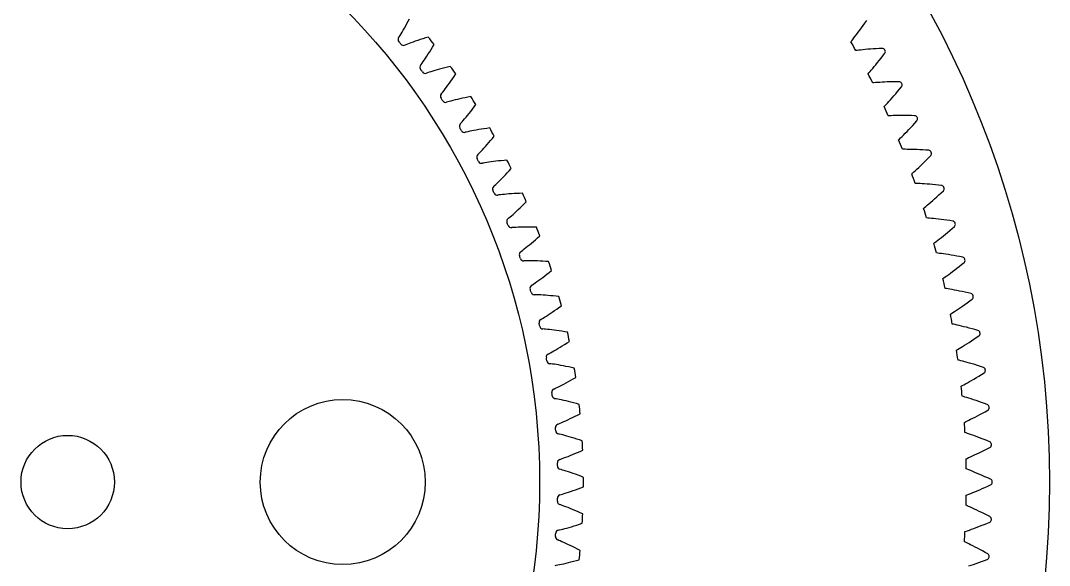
# Model space of a CAD drawing. Header units: millimetres. Extents: x -171 to 171, y -171 to 171.
# Drawn here: x -8.2 to 171.3, y -14.6 to 80.6 of the extents above; entities that cross this region are included whole.
import ezdxf

# ---------------------------------------------------------------- set-up
doc = ezdxf.new("R2010")
doc.units = ezdxf.units.MM

msp = doc.modelspace()

# ---------------------------------------------------------------- linework, layer by layer
at = {"layer": 'bore'}
msp.add_circle((0, 0), 8.15, dxfattribs=at)
at = {"layer": 'journal'}
msp.add_circle((-35, 0), 117.35, dxfattribs=at)
at = {"layer": 'outer'}
msp.add_circle((0, 0), 171.326572, dxfattribs=at)
at = {"layer": 'output_ring'}
for p, q in [((138.247581, 78.893985), (138.53589, 79.286701)), ((138.53589, 79.286701), (138.83297, 79.697891)), ((138.83297, 79.697891), (139.137715, 80.126676)), ((139.137715, 80.126676), (139.449555, 80.571719)), ((136.817091, 77.034958), (137.001059, 77.265867)), ((137.001059, 77.265867), (137.214994, 77.537382)), ((137.214994, 77.537382), (137.450495, 77.840018)), ((137.450495, 77.840018), (137.702962, 78.168862)), ((137.702962, 78.168862), (137.969383, 78.520874)), ((137.969383, 78.520874), (138.247581, 78.893985)), ((136.690802, 76.877813), (136.817091, 77.034958)), ((138.383447, 75.432232), (138.039864, 75.394299)), ((138.764849, 75.472005), (138.383447, 75.432232)), ((139.177467, 75.512314), (138.764849, 75.472005)), ((139.617126, 75.552208), (139.177467, 75.512314)), ((140.080923, 75.590937), (139.617126, 75.552208)), ((140.566703, 75.627876), (140.080923, 75.590937)), ((141.072802, 75.662487), (140.566703, 75.627876)), ((141.597888, 75.694295), (141.072802, 75.662487)), ((142.140523, 75.723524), (141.597888, 75.694295)), ((137.746592, 75.360319), (137.54643, 75.336268)), ((138.039864, 75.394299), (137.746592, 75.360319)), ((141.635222, 73.60732), (141.948722, 74.006132)), ((141.948722, 74.006132), (142.270594, 74.422216)), ((142.270594, 74.422216), (142.600213, 74.854256)), ((140.019757, 71.650346), (140.244519, 71.912968)), ((140.244519, 71.912968), (140.492091, 72.205812)), ((140.492091, 72.205812), (140.757678, 72.524154)), ((140.757678, 72.524154), (141.038145, 72.86508)), ((141.038145, 72.86508), (141.331236, 73.226611)), ((141.331236, 73.226611), (141.635222, 73.60732)), ((139.694029, 71.275185), (139.826583, 71.427082)), ((139.826583, 71.427082), (140.019757, 71.650346)), ((140.687454, 69.71615), (140.486481, 69.70023)), ((140.981862, 69.738217), (140.687454, 69.71615)), ((141.3267, 69.762195), (140.981862, 69.738217)), ((141.709401, 69.786479), (141.3267, 69.762195)), ((142.123313, 69.810033), (141.709401, 69.786479)), ((142.564228, 69.832077), (142.123313, 69.810033)), ((143.029213, 69.851979), (142.564228, 69.832077)), ((143.516091, 69.869201), (143.029213, 69.851979)), ((144.023177, 69.883273), (143.516091, 69.869201)), ((144.54912, 69.893776), (144.023177, 69.883273)), ((145.092494, 69.900991), (144.54912, 69.893776)), ((144.831253, 68.192782), (145.169722, 68.59548)), ((145.169722, 68.59548), (145.516579, 69.013807)), ((143.043623, 66.170402), (143.302859, 66.452972)), ((143.302859, 66.452972), (143.581129, 66.760289)), ((143.581129, 66.760289), (143.875182, 67.089569)), ((143.875182, 67.089569), (144.182683, 67.438925)), ((144.182683, 67.438925), (144.501848, 67.807002)), ((144.501848, 67.807002), (144.831253, 68.192782)), ((142.467738, 65.555451), (142.606339, 65.701852)), ((142.606339, 65.701852), (142.808402, 65.917104)), ((142.808402, 65.917104), (143.043623, 66.170402)), ((143.397167, 63.957438), (143.195714, 63.949676)), ((143.692227, 63.967556), (143.397167, 63.957438)), ((144.037754, 63.977539), (143.692227, 63.967556)), ((144.421124, 63.986294), (144.037754, 63.977539)), ((144.835651, 63.993055), (144.421124, 63.986294)), ((145.277097, 63.997212), (144.835651, 63.993055)), ((145.742506, 63.998254), (145.277097, 63.997212)), ((146.229683, 63.995731), (145.742506, 63.998254)), ((146.736922, 63.989242), (146.229683, 63.995731)), ((147.262859, 63.978422), (146.736922, 63.989242)), ((147.806079, 63.96361), (147.262859, 63.978422)), ((147.830337, 62.656042), (148.193862, 63.059969)), ((146.168677, 60.886737), (146.475832, 61.20383)), ((146.475832, 61.20383), (146.797239, 61.540437)), ((146.797239, 61.540437), (147.131058, 61.895278)), ((147.131058, 61.895278), (147.475826, 62.267392)), ((147.475826, 62.267392), (147.830337, 62.656042)), ((145.007374, 59.728009), (145.151794, 59.868674)), ((145.151794, 59.868674), (145.362414, 60.07556)), ((145.362414, 60.07556), (145.607706, 60.319117)), ((145.607706, 60.319117), (145.878181, 60.590949)), ((145.878181, 60.590949), (146.168677, 60.886737)), ((145.871278, 58.093643), (145.669676, 58.094052)), ((146.166506, 58.091796), (145.871278, 58.093643)), ((146.512154, 58.087768), (146.166506, 58.091796)), ((146.895564, 58.08098), (146.512154, 58.087768)), ((147.310024, 58.070936), (146.895564, 58.08098)), ((147.751276, 58.0572), (147.310024, 58.070936)), ((148.216345, 58.03938), (147.751276, 58.0572)), ((148.703019, 58.017116), (148.216345, 58.03938)), ((149.209579, 57.990076), (148.703019, 58.017116)), ((149.734645, 57.957951), (149.209579, 57.990076)), ((150.276819, 57.921137), (149.734645, 57.957951)), ((149.170607, 55.540839), (149.518532, 55.881859)), ((149.518532, 55.881859), (149.878097, 56.239696)), ((149.878097, 56.239696), (150.248067, 56.61366)), ((150.248067, 56.61366), (150.627663, 57.002523)), ((147.308762, 53.802435), (147.458764, 53.937131)), ((147.458764, 53.937131), (147.677596, 54.135312)), ((147.677596, 54.135312), (147.932557, 54.368728)), ((147.932557, 54.368728), (148.213826, 54.629376)), ((148.213826, 54.629376), (148.516069, 54.913149)), ((148.516069, 54.913149), (148.835823, 55.217533)), ((148.835823, 55.217533), (149.170607, 55.540839)), ((148.105724, 52.134402), (147.904304, 52.14298)), ((148.400634, 52.120591), (148.105724, 52.134402)), ((148.745835, 52.10256), (148.400634, 52.120591)), ((149.128655, 52.080239), (148.745835, 52.10256)), ((149.542367, 52.053407), (149.128655, 52.080239)), ((149.9827, 52.021801), (149.542367, 52.053407)), ((150.446665, 51.985148), (149.9827, 52.021801)), ((150.932037, 51.943179), (150.446665, 51.985148)), ((151.437085, 51.895633), (150.932037, 51.943179)), ((151.960418, 51.842255), (151.437085, 51.895633)), ((152.500654, 51.7835), (151.960418, 51.842255)), ((152.034118, 50.119599), (152.41894, 50.478262)), ((152.41894, 50.478262), (152.813982, 50.851422)), ((150.014355, 48.329012), (150.305956, 48.578047)), ((150.305956, 48.578047), (150.619451, 48.849338)), ((150.619451, 48.849338), (150.951277, 49.140514)), ((150.951277, 49.140514), (151.298888, 49.449987)), ((151.298888, 49.449987), (151.660348, 49.776628)), ((151.660348, 49.776628), (152.034118, 50.119599)), ((149.368123, 47.788464), (149.523461, 47.91697)), ((149.523461, 47.91697), (149.750144, 48.10612)), ((149.750144, 48.10612), (150.014355, 48.329012)), ((150.096832, 46.089503), (149.895925, 46.106237)), ((150.390941, 46.063753), (150.096832, 46.089503)), ((150.735127, 46.031746), (150.390941, 46.063753)), ((151.116728, 45.99393), (150.735127, 46.031746)), ((151.529013, 45.950354), (151.116728, 45.99393)), ((151.967703, 45.900929), (151.529013, 45.950354)), ((152.429802, 45.845504), (151.967703, 45.900929)), ((152.913074, 45.7839), (152.429802, 45.845504)), ((153.41578, 45.715925), (152.913074, 45.7839)), ((153.93652, 45.641383), (153.41578, 45.715925)), ((154.473931, 45.560783), (153.93652, 45.641383)), ((152.818718, 42.982758), (153.178585, 43.277889)), ((153.178585, 43.277889), (153.552985, 43.589613)), ((153.552985, 43.589613), (153.940348, 43.917155)), ((153.940348, 43.917155), (154.339388, 44.259929)), ((154.339388, 44.259929), (154.749229, 44.616773)), ((151.182073, 41.695976), (151.34249, 41.818082)), ((151.34249, 41.818082), (151.576653, 41.99789)), ((151.576653, 41.99789), (151.849679, 42.209891)), ((151.849679, 42.209891), (152.151133, 42.446905)), ((152.151133, 42.446905), (152.475365, 42.705268)), ((152.475365, 42.705268), (152.818718, 42.982758)), ((151.841331, 39.96888), (151.641268, 39.993742)), ((152.134155, 39.931232), (151.841331, 39.96888)), ((152.476761, 39.885303), (152.134155, 39.931232)), ((152.856516, 39.832053), (152.476761, 39.885303)), ((153.266697, 39.771805), (152.856516, 39.832053)), ((153.703024, 39.704642), (153.266697, 39.771805)), ((154.162496, 39.630536), (153.703024, 39.704642)), ((154.642875, 39.549398), (154.162496, 39.630536)), ((155.142413, 39.461106), (154.642875, 39.549398)), ((155.659705, 39.365522), (155.142413, 39.461106)), ((155.593655, 37.642555), (156.006258, 37.968876)), ((156.193408, 39.263209), (155.659705, 39.365522)), ((156.006258, 37.968876), (156.430223, 38.308818)), ((153.154121, 35.820657), (153.435515, 36.02142)), ((153.435515, 36.02142), (153.746326, 36.246022)), ((153.746326, 36.246022), (154.080762, 36.491033)), ((154.080762, 36.491033), (154.435079, 36.75438)), ((154.435079, 36.75438), (154.806611, 37.034686)), ((154.806611, 37.034686), (155.193336, 37.33098)), ((155.193336, 37.33098), (155.593655, 37.642555)), ((152.74763, 35.534982), (152.912865, 35.650486)), ((152.912865, 35.650486), (153.154121, 35.820657)), ((153.336356, 33.782588), (153.137464, 33.815537)), ((153.627413, 33.733104), (153.336356, 33.782588)), ((153.967877, 33.673328), (153.627413, 33.733104)), ((154.345162, 33.604732), (153.967877, 33.673328)), ((154.752564, 33.527911), (154.345162, 33.604732)), ((155.185811, 33.443121), (154.752564, 33.527911)), ((155.641903, 33.350455), (155.185811, 33.443121)), ((156.118598, 33.249916), (155.641903, 33.350455)), ((156.614148, 33.141453), (156.118598, 33.249916)), ((157.127141, 33.024984), (156.614148, 33.141453)), ((157.65626, 32.901126), (157.127141, 33.024984)), ((155.797703, 30.465616), (156.180289, 30.730634)), ((156.180289, 30.730634), (156.578705, 31.011013)), ((156.578705, 31.011013), (156.991321, 31.306109)), ((156.991321, 31.306109), (157.41681, 31.615441)), ((157.41681, 31.615441), (157.854203, 31.937922)), ((154.062224, 29.315604), (154.232003, 29.424317)), ((154.232003, 29.424317), (154.479958, 29.584571)), ((154.479958, 29.584571), (154.769257, 29.773765)), ((154.769257, 29.773765), (155.088915, 29.985587)), ((155.088915, 29.985587), (155.433005, 30.216844)), ((155.433005, 30.216844), (155.797703, 30.465616)), ((154.579449, 27.540791), (154.382056, 27.581773)), ((154.868262, 27.479552), (154.579449, 27.540791)), ((155.206023, 27.406029), (154.868262, 27.479552)), ((155.580219, 27.322199), (155.206023, 27.406029)), ((155.984173, 27.228931), (155.580219, 27.322199)), ((156.413627, 27.126653), (155.984173, 27.228931)), ((156.865589, 27.01558), (156.413627, 27.126653)), ((157.337819, 26.895805), (156.865589, 27.01558)), ((157.828567, 26.767348), (157.337819, 26.895805)), ((158.336418, 26.630186), (157.828567, 26.767348)), ((158.131051, 24.918227), (158.568726, 25.210062)), ((158.860083, 26.484987), (158.336418, 26.630186)), ((158.568726, 25.210062), (159.018829, 25.514552)), ((155.551985, 23.299877), (155.848713, 23.477193)), ((155.848713, 23.477193), (156.176693, 23.675886)), ((156.176693, 23.675886), (156.529872, 23.893008)), ((156.529872, 23.893008), (156.904353, 24.126796)), ((156.904353, 24.126796), (157.297364, 24.376092)), ((157.297364, 24.376092), (157.706815, 24.640095)), ((157.706815, 24.640095), (158.131051, 24.918227)), ((155.123694, 23.04806), (155.297739, 23.149804)), ((155.297739, 23.149804), (155.551985, 23.299877)), ((155.568569, 21.253744), (155.372999, 21.302693)), ((155.854663, 21.180852), (155.568569, 21.253744)), ((156.189167, 21.093701), (155.854663, 21.180852)), ((156.559658, 20.994776), (156.189167, 21.093701)), ((156.9595, 20.885213), (156.559658, 20.994776)), ((157.384457, 20.765616), (156.9595, 20.885213)), ((157.831547, 20.636318), (157.384457, 20.765616)), ((158.298534, 20.497504), (157.831547, 20.636318)), ((158.783673, 20.349265), (158.298534, 20.497504)), ((159.285549, 20.191634), (158.783673, 20.349265)), ((159.802899, 20.025333), (159.285549, 20.191634)), ((157.753208, 17.748336), (158.156, 17.981501)), ((158.156, 17.981501), (158.575813, 18.228694)), ((158.575813, 18.228694), (159.010972, 18.489405)), ((159.010972, 18.489405), (159.460114, 18.763262)), ((159.460114, 18.763262), (159.922187, 19.049262)), ((155.930296, 16.742649), (156.108322, 16.837256)), ((156.108322, 16.837256), (156.36844, 16.976902)), ((156.36844, 16.976902), (156.672111, 17.142047)), ((156.672111, 17.142047), (157.007873, 17.327285)), ((157.007873, 17.327285), (157.369561, 17.529917)), ((157.369561, 17.529917), (157.753208, 17.748336)), ((156.30209, 14.931778), (156.108664, 14.988612)), ((156.584994, 14.847351), (156.30209, 14.931778)), ((156.915692, 14.746716), (156.584994, 14.847351)), ((157.281869, 14.632858), (156.915692, 14.746716)), ((157.676943, 14.507181), (157.281869, 14.632858)), ((158.096705, 14.370461), (157.676943, 14.507181)), ((158.538187, 14.22315), (158.096705, 14.370461)), ((158.999166, 14.065525), (158.538187, 14.22315)), ((159.477898, 13.897748), (158.999166, 14.065525)), ((159.972973, 13.719908), (159.477898, 13.897748)), ((160.483159, 13.532777), (159.972973, 13.719908)), ((156.927983, 10.626034), (157.238096, 10.778737)), ((157.238096, 10.778737), (157.581089, 10.950216)), ((157.581089, 10.950216), (157.950692, 11.138023)), ((157.950692, 11.138023), (158.342876, 11.340716)), ((158.342876, 11.340716), (158.754786, 11.557366)), ((158.754786, 11.557366), (159.184271, 11.787342)), ((159.184271, 11.787342), (159.629639, 12.030204)), ((159.629639, 12.030204), (160.08951, 12.285635)), ((160.08951, 12.285635), (160.562794, 12.552674)), ((156.480705, 10.40973), (156.662419, 10.497044)), ((156.662419, 10.497044), (156.927983, 10.626034)), ((156.778807, 8.585279), (156.587843, 8.649905)), ((157.058058, 8.489457), (156.778807, 8.585279)), ((157.384405, 8.375502), (157.058058, 8.489457)), ((157.745668, 8.246898), (157.384405, 8.375502)), ((158.135324, 8.105315), (157.745668, 8.246898)), ((158.5492, 7.951695), (158.135324, 8.105315)), ((158.984349, 7.786614), (158.5492, 7.951695)), ((159.438562, 7.610437), (158.984349, 7.786614)), ((159.910101, 7.423397), (159.438562, 7.610437)), ((160.397563, 7.22564), (159.910101, 7.423397)), ((160.899746, 7.017987), (160.397563, 7.22564)), ((159.53119, 5.326624), (159.986034, 5.551238)), ((159.986034, 5.551238), (160.455879, 5.787822)), ((160.455879, 5.787822), (160.939596, 6.035462)), ((156.774017, 4.059707), (156.959119, 4.139585)), ((156.959119, 4.139585), (157.229693, 4.257708)), ((157.229693, 4.257708), (157.54574, 4.397717)), ((157.54574, 4.397717), (157.895401, 4.555156)), ((157.895401, 4.555156), (158.272311, 4.72783)), ((158.272311, 4.72783), (158.672386, 4.914463)), ((158.672386, 4.914463), (159.092738, 5.114242)), ((159.092738, 5.114242), (159.53119, 5.326624)), ((156.997937, 2.224675), (156.809749, 2.296986)), ((157.273075, 2.117614), (156.997937, 2.224675)), ((157.594536, 1.990528), (157.273075, 2.117614)), ((157.95029, 1.847389), (157.594536, 1.990528)), ((158.333888, 1.690131), (157.95029, 1.847389)), ((158.741199, 1.519864), (158.333888, 1.690131)), ((159.169301, 1.337285), (158.741199, 1.519864)), ((159.616, 1.142845), (159.169301, 1.337285)), ((160.079573, 0.936849), (159.616, 1.142845)), ((160.55862, 0.7195), (160.079573, 0.936849)), ((161.051975, 0.491666), (160.55862, 0.7195)), ((157.95029, -1.847389), (158.333888, -1.690131)), ((158.333888, -1.690131), (158.741199, -1.519864)), ((158.741199, -1.519864), (159.169301, -1.337285)), ((159.169301, -1.337285), (159.616, -1.142845)), ((159.616, -1.142845), (160.079573, -0.936849)), ((160.079573, -0.936849), (160.55862, -0.7195)), ((160.55862, -0.7195), (161.051975, -0.491666)), ((156.809749, -2.296986), (156.997937, -2.224675)), ((156.997937, -2.224675), (157.273075, -2.117614)), ((157.273075, -2.117614), (157.594536, -1.990528)), ((157.594536, -1.990528), (157.95029, -1.847389)), ((156.959119, -4.139585), (156.774017, -4.059707)), ((157.229693, -4.257708), (156.959119, -4.139585)), ((157.54574, -4.397717), (157.229693, -4.257708)), ((157.895401, -4.555156), (157.54574, -4.397717)), ((158.272311, -4.72783), (157.895401, -4.555156)), ((158.672386, -4.914463), (158.272311, -4.72783)), ((159.092738, -5.114242), (158.672386, -4.914463)), ((159.53119, -5.326624), (159.092738, -5.114242)), ((159.986034, -5.551238), (159.53119, -5.326624)), ((160.455879, -5.787822), (159.986034, -5.551238)), ((160.397563, -7.22564), (160.899746, -7.017987)), ((160.939596, -6.035462), (160.455879, -5.787822)), ((156.587843, -8.649905), (156.778807, -8.585279)), ((156.778807, -8.585279), (157.058058, -8.489457)), ((157.058058, -8.489457), (157.384405, -8.375502)), ((157.384405, -8.375502), (157.745668, -8.246898)), ((157.745668, -8.246898), (158.135324, -8.105315)), ((158.135324, -8.105315), (158.5492, -7.951695)), ((158.5492, -7.951695), (158.984349, -7.786614)), ((158.984349, -7.786614), (159.438562, -7.610437)), ((159.438562, -7.610437), (159.910101, -7.423397)), ((159.910101, -7.423397), (160.397563, -7.22564)), ((156.662419, -10.497044), (156.480705, -10.40973)), ((156.927983, -10.626034), (156.662419, -10.497044)), ((157.238096, -10.778737), (156.927983, -10.626034)), ((157.581089, -10.950216), (157.238096, -10.778737)), ((157.950692, -11.138023), (157.581089, -10.950216)), ((158.342876, -11.340716), (157.950692, -11.138023)), ((158.754786, -11.557366), (158.342876, -11.340716)), ((159.184271, -11.787342), (158.754786, -11.557366)), ((159.629639, -12.030204), (159.184271, -11.787342)), ((160.08951, -12.285635), (159.629639, -12.030204)), ((160.562794, -12.552674), (160.08951, -12.285635)), ((158.096705, -14.370461), (158.538187, -14.22315)), ((158.538187, -14.22315), (158.999166, -14.065525)), ((158.999166, -14.065525), (159.477898, -13.897748)), ((159.477898, -13.897748), (159.972973, -13.719908)), ((159.972973, -13.719908), (160.483159, -13.532777)), ((157.281869, -14.632858), (157.676943, -14.507181)), ((157.676943, -14.507181), (158.096705, -14.370461))]:
    msp.add_line(p, q, dxfattribs=at)
for centre, radius, start, end in [((0, 0), 156.826572, 28.71019, 29.354326), ((142.161742, 75.243994), 0.48, 27.891571, 92.533715), ((0, 0), 161.326572, 27.850364, 27.891571), ((142.215821, 75.141732), 0.48, 323.20822, 27.850364), ((0, 0), 156.826572, 26.387609, 27.031746), ((145.094263, 69.420994), 0.48, 25.568991, 90.211134), ((145.144153, 69.316625), 0.48, 320.88564, 25.527784), ((0, 0), 161.326572, 25.527784, 25.568991), ((0, 0), 156.826572, 24.065028, 24.709165), ((147.788394, 63.483936), 0.48, 23.24641, 87.888554), ((147.834013, 63.377631), 0.48, 318.563059, 23.205203), ((0, 0), 161.326572, 23.205203, 23.24641), ((0, 0), 156.826572, 21.742448, 22.386584), ((150.239709, 57.442574), 0.48, 20.923829, 85.565973), ((150.280983, 57.334507), 0.48, 316.240478, 20.882622), ((0, 0), 161.326572, 20.882622, 20.923829), ((0, 0), 156.826572, 19.419867, 20.064004), ((152.444181, 51.306834), 0.48, 18.601249, 83.243392), ((152.481042, 51.197183), 0.48, 313.917898, 18.560042), ((0, 0), 161.326572, 18.560042, 18.601249), ((0, 0), 156.826572, 17.097286, 17.741423), ((154.398188, 45.086796), 0.48, 16.278668, 80.920812), ((154.430574, 44.975742), 0.48, 311.595317, 16.237461), ((0, 0), 161.326572, 16.237461, 16.278668), ((0, 0), 156.826572, 14.774706, 15.418843), ((156.098518, 38.792682), 0.48, 13.956087, 78.598231), ((156.126377, 38.680406), 0.48, 309.272737, 13.91488), ((0, 0), 161.326572, 13.91488, 13.956087), ((0, 0), 156.826572, 12.452125, 13.096262), ((157.542379, 32.434831), 0.48, 11.633507, 76.275651), ((157.565666, 32.321519), 0.48, 306.950156, 11.5923), ((0, 0), 161.326572, 11.5923, 11.633507), ((0, 0), 156.826572, 10.129545, 10.773681), ((158.727399, 26.02369), 0.48, 9.310926, 73.95307), ((158.746074, 25.909527), 0.48, 304.627575, 9.269719), ((0, 0), 161.326572, 9.269719, 9.310926), ((0, 0), 156.826572, 7.806964, 8.451101), ((159.65163, 19.569792), 0.48, 6.988345, 71.630489), ((159.665663, 19.454966), 0.48, 302.304995, 6.947138), ((0, 0), 161.326572, 6.947138, 6.988345), ((0, 0), 156.826572, 5.484383, 6.12852), ((160.313553, 13.08374), 0.48, 4.665765, 69.307909), ((160.322921, 12.96844), 0.48, 299.982414, 4.624558), ((0, 0), 161.326572, 4.624558, 4.665765), ((0, 0), 156.826572, 3.161803, 3.805939), ((160.712082, 6.576193), 0.48, 2.343184, 66.985328), ((160.71677, 6.460607), 0.48, 297.659833, 2.301977), ((0, 0), 161.326572, 2.301977, 2.343184), ((0, 0), 156.826572, 0.839222, 1.483359), ((160.846561, 0.05784), 0.48, 0.020603, 64.662747), ((0, 0), 161.326572, 359.979397, 0.020603), ((160.846561, -0.05784), 0.48, 295.337253, 359.979397), ((0, 0), 156.826572, 358.516641, 359.160778), ((160.712082, -6.576193), 0.48, 293.014672, 357.656816), ((160.71677, -6.460607), 0.48, 357.698023, 62.340167), ((0, 0), 161.326572, 357.656816, 357.698023), ((0, 0), 156.826572, 356.194061, 356.838197), ((160.322921, -12.96844), 0.48, 355.375442, 60.017586), ((160.313553, -13.08374), 0.48, 290.692091, 355.334235), ((0, 0), 161.326572, 355.334235, 355.375442)]:
    msp.add_arc(centre, radius, start, end, dxfattribs=at)
at = {"layer": 'pin'}
msp.add_circle((48, 0), 14.4, dxfattribs=at)
at = {"layer": 'thin_ring_external'}
for p, q in [((59.438035, 80.459107), (59.670025, 80.896384)), ((58.560314, 78.903664), (58.769742, 79.261119)), ((58.769742, 79.261119), (58.986785, 79.640454)), ((58.986785, 79.640454), (59.209952, 80.040164)), ((59.209952, 80.040164), (59.438035, 80.459107)), ((57.752356, 77.594857), (57.852718, 77.755752)), ((57.852718, 77.755752), (58.001104, 77.989009)), ((58.001104, 77.989009), (58.172703, 78.26364)), ((58.172703, 78.26364), (58.360425, 78.57016)), ((58.360425, 78.57016), (58.560314, 78.903664)), ((61.512832, 77.247758), (61.077945, 77.104775)), ((61.967537, 77.391906), (61.512832, 77.247758)), ((62.440984, 77.536399), (61.967537, 77.391906)), ((62.9323, 77.680529), (62.440984, 77.536399)), ((59.011801, 76.350282), (58.83474, 76.282389)), ((59.269042, 76.451543), (59.011801, 76.350282)), ((59.57132, 76.567717), (59.269042, 76.451543)), ((59.907974, 76.693646), (59.57132, 76.567717)), ((60.273436, 76.826383), (59.907974, 76.693646)), ((60.664225, 76.963923), (60.273436, 76.826383)), ((61.077945, 77.104775), (60.664225, 76.963923)), ((63.173959, 75.12534), (63.423135, 75.53209)), ((63.423135, 75.53209), (63.67715, 75.956952)), ((63.67715, 75.956952), (63.935107, 76.399245)), ((62.047353, 73.404096), (62.25048, 73.700631)), ((62.25048, 73.700631), (62.467138, 74.023494)), ((62.467138, 74.023494), (62.694545, 74.369789)), ((62.694545, 74.369789), (62.930674, 74.737547)), ((62.930674, 74.737547), (63.173959, 75.12534)), ((61.593405, 72.757648), (61.701852, 72.91321)), ((61.701852, 72.91321), (61.861954, 73.138585)), ((61.861954, 73.138585), (62.047353, 73.404096)), ((64.071958, 71.861449), (63.700195, 71.747546)), ((64.469261, 71.978856), (64.071958, 71.861449)), ((64.889632, 72.098399), (64.469261, 71.978856)), ((65.331253, 72.21899), (64.889632, 72.098399)), ((65.792725, 72.339732), (65.331253, 72.21899)), ((66.272933, 72.459862), (65.792725, 72.339732)), ((66.770967, 72.578718), (66.272933, 72.459862)), ((62.787659, 71.450389), (62.607362, 71.391625)), ((63.049735, 71.538383), (62.787659, 71.450389)), ((63.357551, 71.638971), (63.049735, 71.538383)), ((63.700195, 71.747546), (63.357551, 71.638971)), ((66.881841, 70.014523), (67.151461, 70.408019)), ((67.151461, 70.408019), (67.426839, 70.819356)), ((67.426839, 70.819356), (67.707042, 71.247901)), ((65.470103, 68.097351), (65.668816, 68.353049)), ((65.668816, 68.353049), (65.886821, 68.638825)), ((65.886821, 68.638825), (66.119681, 68.950204)), ((66.119681, 68.950204), (66.364473, 69.284436)), ((66.364473, 69.284436), (66.619072, 69.639657)), ((66.619072, 69.639657), (66.881841, 70.014523)), ((65.182453, 67.730623), (65.298702, 67.880444)), ((65.298702, 67.880444), (65.470103, 68.097351)), ((66.574627, 66.438588), (66.3084, 66.36409)), ((66.887177, 66.523327), (66.574627, 66.438588)), ((67.234919, 66.614265), (66.887177, 66.523327)), ((67.612012, 66.709037), (67.234919, 66.614265)), ((68.014792, 66.806004), (67.612012, 66.709037)), ((68.440719, 66.903927), (68.014792, 66.806004)), ((68.887921, 67.001811), (68.440719, 66.903927)), ((69.354956, 67.098833), (68.887921, 67.001811)), ((69.840671, 67.194286), (69.354956, 67.098833)), ((70.344125, 67.287557), (69.840671, 67.194286)), ((66.3084, 66.36409), (66.125338, 66.314609)), ((70.042358, 64.360086), (70.323925, 64.721046)), ((70.323925, 64.721046), (70.613286, 65.100262)), ((70.613286, 65.100262), (70.909307, 65.497001)), ((70.909307, 65.497001), (71.211027, 65.91068)), ((68.633884, 62.670587), (68.816136, 62.878459)), ((68.816136, 62.878459), (69.027647, 63.123676)), ((69.027647, 63.123676), (69.259959, 63.397949)), ((69.259959, 63.397949), (69.508415, 63.697032)), ((69.508415, 63.697032), (69.769953, 64.018329)), ((69.769953, 64.018329), (70.042358, 64.360086)), ((68.510137, 62.526897), (68.633884, 62.670587)), ((69.564839, 61.104655), (69.379489, 61.064585)), ((69.834522, 61.165462), (69.564839, 61.104655)), ((70.150992, 61.234131), (69.834522, 61.165462)), ((70.502923, 61.307195), (70.150992, 61.234131)), ((70.884364, 61.382588), (70.502923, 61.307195)), ((71.291569, 61.458863), (70.884364, 61.382588)), ((71.721941, 61.53491), (71.291569, 61.458863)), ((72.173558, 61.609832), (71.721941, 61.53491)), ((72.644937, 61.68288), (72.173558, 61.609832)), ((73.134893, 61.753408), (72.644937, 61.68288)), ((73.642452, 61.82085), (73.134893, 61.753408)), ((73.191601, 58.912607), (73.491231, 59.258719)), ((73.491231, 59.258719), (73.799577, 59.622665)), ((73.799577, 59.622665), (74.11547, 60.003772)), ((74.11547, 60.003772), (74.437919, 60.401505)), ((71.698697, 57.297229), (71.891326, 57.495524)), ((71.891326, 57.495524), (72.115081, 57.729622)), ((72.115081, 57.729622), (72.361094, 57.991674)), ((72.361094, 57.991674), (72.624498, 58.277681)), ((72.624498, 58.277681), (72.902101, 58.585204)), ((72.902101, 58.585204), (73.191601, 58.912607)), ((71.567774, 57.160045), (71.698697, 57.297229)), ((72.54848, 55.685805), (72.361326, 55.655251)), ((72.820916, 55.732762), (72.54848, 55.685805)), ((73.140479, 55.785183), (72.820916, 55.732762)), ((73.495682, 55.840181), (73.140479, 55.785183)), ((73.880475, 55.896), (73.495682, 55.840181)), ((74.291044, 55.951383), (73.880475, 55.896)), ((74.724737, 56.005356), (74.291044, 55.951383)), ((75.179591, 56.05712), (74.724737, 56.005356)), ((75.654085, 56.106004), (75.179591, 56.05712)), ((76.147003, 56.151423), (75.654085, 56.106004)), ((76.657344, 56.192861), (76.147003, 56.151423)), ((76.375496, 53.641792), (76.702023, 53.98952)), ((76.702023, 53.98952), (77.036964, 54.354)), ((77.036964, 54.354), (77.379301, 54.73475)), ((74.687648, 51.96259), (74.923065, 52.184957)), ((74.923065, 52.184957), (75.182137, 52.434106)), ((75.182137, 52.434106), (75.459801, 52.70629)), ((75.459801, 52.70629), (75.752744, 52.999238)), ((75.752744, 52.999238), (76.058584, 53.311431)), ((76.058584, 53.311431), (76.375496, 53.641792)), ((74.347389, 51.644069), (74.485145, 51.774389)), ((74.485145, 51.774389), (74.687648, 51.96259)), ((77.005391, 50.297932), (76.59253, 50.263585)), ((77.441274, 50.32969), (77.005391, 50.297932)), ((77.898178, 50.358162), (77.441274, 50.32969)), ((78.374549, 50.382754), (77.898178, 50.358162)), ((78.869143, 50.402944), (78.374549, 50.382754)), ((79.380934, 50.41827), (78.869143, 50.402944)), ((75.251539, 50.121677), (75.063069, 50.100719)), ((75.526018, 50.154662), (75.251539, 50.121677)), ((75.847841, 50.190697), (75.526018, 50.154662)), ((76.205389, 50.227487), (75.847841, 50.190697)), ((76.59253, 50.263585), (76.205389, 50.227487)), ((79.313051, 48.215522), (79.666165, 48.562424)), ((79.666165, 48.562424), (80.027497, 48.925197)), ((77.444271, 46.504148), (77.715728, 46.739743)), ((77.715728, 46.739743), (78.006927, 46.997395)), ((78.006927, 46.997395), (78.314446, 47.275002)), ((78.314446, 47.275002), (78.635828, 47.571172)), ((78.635828, 47.571172), (78.969195, 47.884921)), ((78.969195, 47.884921), (79.313051, 48.215522)), ((76.841728, 45.99336), (76.985959, 46.116476)), ((76.985959, 46.116476), (77.197807, 46.294091)), ((77.197807, 46.294091), (77.444271, 46.504148)), ((77.666965, 44.426787), (77.477671, 44.41548)), ((77.94277, 44.445714), (77.666965, 44.426787)), ((78.266013, 44.465269), (77.94277, 44.445714)), ((78.624973, 44.483755), (78.266013, 44.465269)), ((79.013452, 44.500038), (78.624973, 44.483755)), ((79.427528, 44.51326), (79.013452, 44.500038)), ((79.864465, 44.522719), (79.427528, 44.51326)), ((80.322226, 44.527824), (79.864465, 44.522719)), ((80.799232, 44.52806), (80.322226, 44.527824)), ((81.294211, 44.522971), (80.799232, 44.52806)), ((81.806117, 44.512144), (81.294211, 44.522971)), ((80.259231, 41.165889), (80.580524, 41.427432)), ((80.580524, 41.427432), (80.916608, 41.706806)), ((80.916608, 41.706806), (81.265561, 42.003123)), ((81.265561, 42.003123), (81.62585, 42.315735)), ((81.62585, 42.315735), (81.996216, 42.644155)), ((81.996216, 42.644155), (82.3756, 42.988005)), ((79.044285, 40.222659), (79.194614, 40.33825)), ((79.194614, 40.33825), (79.415255, 40.504816)), ((79.415255, 40.504816), (79.672123, 40.702015)), ((79.672123, 40.702015), (79.955256, 40.923442)), ((79.955256, 40.923442), (80.259231, 41.165889)), ((79.788455, 38.615992), (79.598831, 38.614366)), ((80.064867, 38.620812), (79.788455, 38.615992)), ((80.388687, 38.623837), (80.064867, 38.620812)), ((80.748123, 38.623969), (80.388687, 38.623837)), ((81.136926, 38.620396), (80.748123, 38.623969)), ((81.551138, 38.612457), (81.136926, 38.620396)), ((81.987987, 38.599594), (81.551138, 38.612457)), ((82.445412, 38.581319), (81.987987, 38.599594)), ((82.921807, 38.557199), (82.445412, 38.581319)), ((83.415881, 38.526841), (82.921807, 38.557199)), ((83.926567, 38.48989), (83.415881, 38.526841)), ((82.894976, 35.733631), (83.258604, 36.011743)), ((83.258604, 36.011743), (83.634384, 36.305551)), ((83.634384, 36.305551), (84.021037, 36.614632)), ((84.021037, 36.614632), (84.417483, 36.938662)), ((80.949314, 34.347022), (81.105349, 34.454786)), ((81.105349, 34.454786), (81.334207, 34.609869)), ((81.334207, 34.609869), (81.600809, 34.793694)), ((81.600809, 34.793694), (81.894878, 35.000376)), ((81.894878, 35.000376), (82.210836, 35.226985)), ((82.210836, 35.226985), (82.545065, 35.471782)), ((82.545065, 35.471782), (82.894976, 35.733631)), ((81.610476, 32.704453), (81.421016, 32.712511)), ((81.886773, 32.695153), (81.610476, 32.704453)), ((82.210325, 32.68164), (81.886773, 32.695153)), ((82.569299, 32.663419), (82.210325, 32.68164)), ((82.957413, 32.639997), (82.569299, 32.663419)), ((83.370678, 32.610919), (82.957413, 32.639997)), ((83.806301, 32.575767), (83.370678, 32.610919)), ((84.262196, 32.534159), (83.806301, 32.575767)), ((84.736739, 32.485745), (84.262196, 32.534159)), ((85.228618, 32.4302), (84.736739, 32.485745)), ((85.736751, 32.367221), (85.228618, 32.4302)), ((85.735346, 30.489585), (86.14782, 30.79295)), ((82.949656, 28.624629), (83.225297, 28.794601)), ((83.225297, 28.794601), (83.529536, 28.985998)), ((83.529536, 28.985998), (83.856652, 29.196179)), ((83.856652, 29.196179), (84.202944, 29.42359)), ((84.202944, 29.42359), (84.565769, 29.667231)), ((84.565769, 29.667231), (84.943123, 29.926414)), ((84.943123, 29.926414), (85.333416, 30.200651)), ((85.333416, 30.200651), (85.735346, 30.489585)), ((82.551844, 28.381778), (82.713178, 28.481434)), ((82.713178, 28.481434), (82.949656, 28.624629)), ((83.128273, 26.707592), (82.939471, 26.725314)), ((83.403735, 26.684196), (83.128273, 26.707592)), ((83.726175, 26.654179), (83.403735, 26.684196)), ((84.08375, 26.617653), (83.726175, 26.654179)), ((84.470162, 26.574445), (84.08375, 26.617653)), ((84.881403, 26.524303), (84.470162, 26.574445)), ((85.314663, 26.466953), (84.881403, 26.524303)), ((85.767839, 26.402122), (85.314663, 26.466953)), ((86.23929, 26.329541), (85.767839, 26.402122)), ((86.727692, 26.248952), (86.23929, 26.329541)), ((87.231946, 26.16011), (86.727692, 26.248952)), ((85.549837, 23.298636), (85.924629, 23.523432)), ((85.924629, 23.523432), (86.314724, 23.763009)), ((86.314724, 23.763009), (86.718511, 24.01696)), ((86.718511, 24.01696), (87.13467, 24.284995)), ((87.13467, 24.284995), (87.562096, 24.566902)), ((83.847695, 22.342488), (84.013907, 22.433777)), ((84.013907, 22.433777), (84.257388, 22.56471)), ((84.257388, 22.56471), (84.541348, 22.720387)), ((84.541348, 22.720387), (84.854963, 22.895999)), ((84.854963, 22.895999), (85.192385, 23.089203)), ((85.192385, 23.089203), (85.549837, 23.298636)), ((84.337887, 20.641054), (84.150237, 20.668392)), ((84.611795, 20.603623), (84.337887, 20.641054)), ((84.932282, 20.557182), (84.611795, 20.603623)), ((85.287525, 20.502445), (84.932282, 20.557182)), ((85.671227, 20.439562), (85.287525, 20.502445)), ((86.079372, 20.368488), (85.671227, 20.439562)), ((86.509138, 20.289091), (86.079372, 20.368488)), ((86.958412, 20.201204), (86.509138, 20.289091)), ((87.425543, 20.104645), (86.958412, 20.201204)), ((87.909192, 19.999224), (87.425543, 20.104645)), ((88.408252, 19.88475), (87.909192, 19.999224)), ((87.786056, 17.770612), (88.215358, 18.017047)), ((88.215358, 18.017047), (88.656621, 18.276763)), ((84.833485, 16.24491), (85.004142, 16.327593)), ((85.004142, 16.327593), (85.253991, 16.445923)), ((85.253991, 16.445923), (85.54553, 16.586897)), ((85.54553, 16.586897), (85.867702, 16.746267)), ((85.867702, 16.746267), (86.214549, 16.92199)), ((86.214549, 16.92199), (86.582228, 17.112898)), ((86.582228, 17.112898), (86.96801, 17.318264)), ((86.96801, 17.318264), (87.36983, 17.53761)), ((87.36983, 17.53761), (87.786056, 17.770612)), ((85.236162, 14.520665), (85.050152, 14.55755)), ((85.507801, 14.469297), (85.236162, 14.520665)), ((85.825499, 14.406552), (85.507801, 14.469297)), ((86.177484, 14.333748), (85.825499, 14.406552)), ((86.557474, 14.251356), (86.177484, 14.333748)), ((86.961458, 14.159534), (86.557474, 14.251356)), ((87.386609, 14.058296), (86.961458, 14.159534)), ((87.83081, 13.947584), (87.386609, 14.058296)), ((88.292401, 13.827299), (87.83081, 13.947584)), ((88.770037, 13.697319), (88.292401, 13.827299)), ((89.2626, 13.557513), (88.770037, 13.697319)), ((86.920478, 10.710629), (87.297426, 10.882514)), ((87.297426, 10.882514), (87.693191, 11.067914)), ((87.693191, 11.067914), (88.105686, 11.266457)), ((88.105686, 11.266457), (88.533267, 11.477902)), ((88.533267, 11.477902), (88.974592, 11.702096)), ((88.974592, 11.702096), (89.42854, 11.938941)), ((85.506644, 10.10495), (85.6813, 10.178811)), ((85.6813, 10.178811), (85.936865, 10.28423)), ((85.936865, 10.28423), (86.235222, 10.410134)), ((86.235222, 10.410134), (86.565111, 10.552846)), ((86.565111, 10.552846), (86.920478, 10.710629)), ((85.820754, 8.362394), (85.636871, 8.408728)), ((86.089417, 8.297223), (85.820754, 8.362394)), ((86.403496, 8.218338), (86.089417, 8.297223)), ((86.751304, 8.127656), (86.403496, 8.218338)), ((87.126592, 8.025969), (86.751304, 8.127656)), ((87.52536, 7.913639), (87.126592, 8.025969)), ((87.944788, 7.790825), (87.52536, 7.913639)), ((88.382756, 7.657576), (87.944788, 7.790825)), ((88.837603, 7.513879), (88.382756, 7.657576)), ((89.307979, 7.35968), (88.837603, 7.513879)), ((89.792762, 7.194906), (89.307979, 7.35968)), ((89.41039, 5.356615), (89.87584, 5.569973)), ((85.865415, 3.938628), (86.043614, 4.003475)), ((86.043614, 4.003475), (86.304229, 4.095706)), ((86.304229, 4.095706), (86.608625, 4.206212)), ((86.608625, 4.206212), (86.945371, 4.331894)), ((86.945371, 4.331894), (87.308331, 4.471326)), ((87.308331, 4.471326), (87.693564, 4.623739)), ((87.693564, 4.623739), (88.098279, 4.78869)), ((88.098279, 4.78869), (88.520374, 4.965911)), ((88.520374, 4.965911), (88.958193, 5.155248)), ((88.958193, 5.155248), (89.41039, 5.356615)), ((86.090139, 2.182306), (85.908862, 2.237969)), ((86.355124, 2.103502), (86.090139, 2.182306)), ((86.664765, 2.008683), (86.355124, 2.103502)), ((87.00749, 1.90036), (86.664765, 2.008683)), ((87.377096, 1.779643), (87.00749, 1.90036)), ((87.769608, 1.647098), (87.377096, 1.779643)), ((88.182217, 1.503028), (87.769608, 1.647098)), ((88.612811, 1.34759), (88.182217, 1.503028)), ((89.059727, 1.180856), (88.612811, 1.34759)), ((89.521616, 1.002841), (89.059727, 1.180856)), ((89.997353, 0.813528), (89.521616, 1.002841)), ((87.00749, -1.90036), (87.377096, -1.779643)), ((87.377096, -1.779643), (87.769608, -1.647098)), ((87.769608, -1.647098), (88.182217, -1.503028)), ((88.182217, -1.503028), (88.612811, -1.34759)), ((88.612811, -1.34759), (89.059727, -1.180856)), ((89.059727, -1.180856), (89.521616, -1.002841)), ((89.521616, -1.002841), (89.997353, -0.813528)), ((85.908862, -2.237969), (86.090139, -2.182306)), ((86.090139, -2.182306), (86.355124, -2.103502)), ((86.355124, -2.103502), (86.664765, -2.008683)), ((86.664765, -2.008683), (87.00749, -1.90036)), ((86.043614, -4.003475), (85.865415, -3.938628)), ((86.304229, -4.095706), (86.043614, -4.003475)), ((86.608625, -4.206212), (86.304229, -4.095706)), ((86.945371, -4.331894), (86.608625, -4.206212)), ((87.308331, -4.471326), (86.945371, -4.331894)), ((87.693564, -4.623739), (87.308331, -4.471326)), ((88.098279, -4.78869), (87.693564, -4.623739)), ((88.520374, -4.965911), (88.098279, -4.78869)), ((88.958193, -5.155248), (88.520374, -4.965911)), ((89.41039, -5.356615), (88.958193, -5.155248)), ((89.87584, -5.569973), (89.41039, -5.356615)), ((85.636871, -8.408728), (85.820754, -8.362394)), ((85.820754, -8.362394), (86.089417, -8.297223)), ((86.089417, -8.297223), (86.403496, -8.218338)), ((86.403496, -8.218338), (86.751304, -8.127656)), ((86.751304, -8.127656), (87.126592, -8.025969)), ((87.126592, -8.025969), (87.52536, -7.913639)), ((87.52536, -7.913639), (87.944788, -7.790825)), ((87.944788, -7.790825), (88.382756, -7.657576)), ((88.382756, -7.657576), (88.837603, -7.513879)), ((88.837603, -7.513879), (89.307979, -7.35968)), ((89.307979, -7.35968), (89.792762, -7.194906)), ((85.6813, -10.178811), (85.506644, -10.10495)), ((85.936865, -10.28423), (85.6813, -10.178811)), ((86.235222, -10.410134), (85.936865, -10.28423)), ((86.565111, -10.552846), (86.235222, -10.410134)), ((86.920478, -10.710629), (86.565111, -10.552846)), ((87.297426, -10.882514), (86.920478, -10.710629)), ((87.693191, -11.067914), (87.297426, -10.882514)), ((88.105686, -11.266457), (87.693191, -11.067914)), ((88.533267, -11.477902), (88.105686, -11.266457)), ((88.974592, -11.702096), (88.533267, -11.477902)), ((89.42854, -11.938941), (88.974592, -11.702096)), ((85.825499, -14.406552), (86.177484, -14.333748)), ((86.177484, -14.333748), (86.557474, -14.251356)), ((86.557474, -14.251356), (86.961458, -14.159534)), ((86.961458, -14.159534), (87.386609, -14.058296)), ((87.386609, -14.058296), (87.83081, -13.947584)), ((87.83081, -13.947584), (88.292401, -13.827299)), ((88.292401, -13.827299), (88.770037, -13.697319)), ((88.770037, -13.697319), (89.2626, -13.557513)), ((85.050152, -14.55755), (85.236162, -14.520665)), ((85.236162, -14.520665), (85.507801, -14.469297)), ((85.507801, -14.469297), (85.825499, -14.406552))]:
    msp.add_line(p, q, dxfattribs=at)
for centre, radius, start, end in [((58.251417, 77.261783), 0.6, 146.280875, 219.642836), ((-35, 0), 125, 37.675884, 38.421677), ((-35, 0), 120.5, 39.381555, 39.642836), ((58.602776, 76.835735), 0.6, 219.381555, 292.743515), ((62.074809, 72.399527), 0.6, 143.354046, 216.716006), ((-35, 0), 120.5, 36.454725, 36.716006), ((-35, 0), 125, 34.749055, 35.494847), ((62.403955, 71.956094), 0.6, 216.454725, 289.816686), ((65.644943, 67.348389), 0.6, 140.427217, 213.789177), ((-35, 0), 120.5, 33.527896, 33.789177), ((65.951018, 66.888728), 0.6, 213.527896, 286.889856), ((-35, 0), 125, 31.822226, 32.568018), ((68.952506, 62.121546), 0.6, 137.500388, 210.862348), ((-35, 0), 120.5, 30.601067, 30.862348), ((69.234712, 61.646856), 0.6, 210.601067, 283.963027), ((-35, 0), 125, 28.895396, 29.641189), ((71.988869, 56.732635), 0.6, 134.573558, 207.935518), ((-35, 0), 120.5, 27.674238, 27.935518), ((72.246468, 56.244155), 0.6, 207.674238, 281.036198), ((-35, 0), 125, 25.968567, 26.71436), ((74.74611, 51.195716), 0.6, 131.646729, 205.008689), ((-35, 0), 120.5, 24.747408, 25.008689), ((74.978432, 50.69472), 0.6, 204.747408, 278.109368), ((-35, 0), 125, 23.041738, 23.78753), ((77.217036, 45.525232), 0.6, 128.7199, 202.08186), ((-35, 0), 120.5, 21.820579, 22.08186), ((77.423473, 45.013027), 0.6, 201.820579, 275.182539), ((-35, 0), 125, 20.114909, 20.860701), ((79.395201, 39.735979), 0.6, 125.793071, 199.155031), ((-35, 0), 120.5, 18.89375, 19.155031), ((79.575215, 39.213901), 0.6, 198.89375, 272.25571), ((-35, 0), 125, 17.188079, 17.933872), ((81.274922, 33.843058), 0.6, 122.866241, 196.228201), ((-35, 0), 120.5, 15.966921, 16.228201), ((81.428044, 33.31247), 0.6, 195.966921, 269.328881), ((-35, 0), 125, 14.26125, 15.007043), ((82.851294, 27.861846), 0.6, 119.939412, 193.301372), ((-35, 0), 120.5, 13.040091, 13.301372), ((82.977124, 27.324131), 0.6, 193.040091, 266.402051), ((-35, 0), 125, 11.334421, 12.080213), ((84.120206, 21.807944), 0.6, 117.012583, 190.374543), ((-35, 0), 120.5, 10.113262, 10.374543), ((84.218416, 21.264506), 0.6, 190.113262, 263.475222), ((-35, 0), 125, 8.407592, 9.153384), ((85.078347, 15.697149), 0.6, 114.085753, 187.447714), ((-35, 0), 120.5, 7.186433, 7.447714), ((85.148681, 15.149405), 0.6, 187.186433, 260.548393), ((-35, 0), 125, 5.480762, 6.226555), ((85.723218, 9.545401), 0.6, 111.158924, 184.520884), ((-35, 0), 120.5, 4.259603, 4.520884), ((85.765491, 8.99478), 0.6, 184.259603, 257.621564), ((-35, 0), 125, 2.553933, 3.299726), ((86.053135, 3.36875), 0.6, 108.232095, 181.594055), ((-35, 0), 120.5, 1.332774, 1.594055), ((86.067239, 2.816689), 0.6, 181.332774, 254.694734), ((-35, 0), 125, 359.627104, 0.372896), ((86.053135, -3.36875), 0.6, 178.405945, 251.767905), ((-35, 0), 120.5, 358.405945, 358.667226), ((86.067239, -2.816689), 0.6, 105.305266, 178.667226), ((-35, 0), 125, 356.700274, 357.446067), ((-35, 0), 120.5, 355.479116, 355.740397), ((85.765491, -8.99478), 0.6, 102.378436, 175.740397), ((85.723218, -9.545401), 0.6, 175.479116, 248.841076), ((-35, 0), 125, 353.773445, 354.519238)]:
    msp.add_arc(centre, radius, start, end, dxfattribs=at)

doc.saveas('drawing.dxf')
